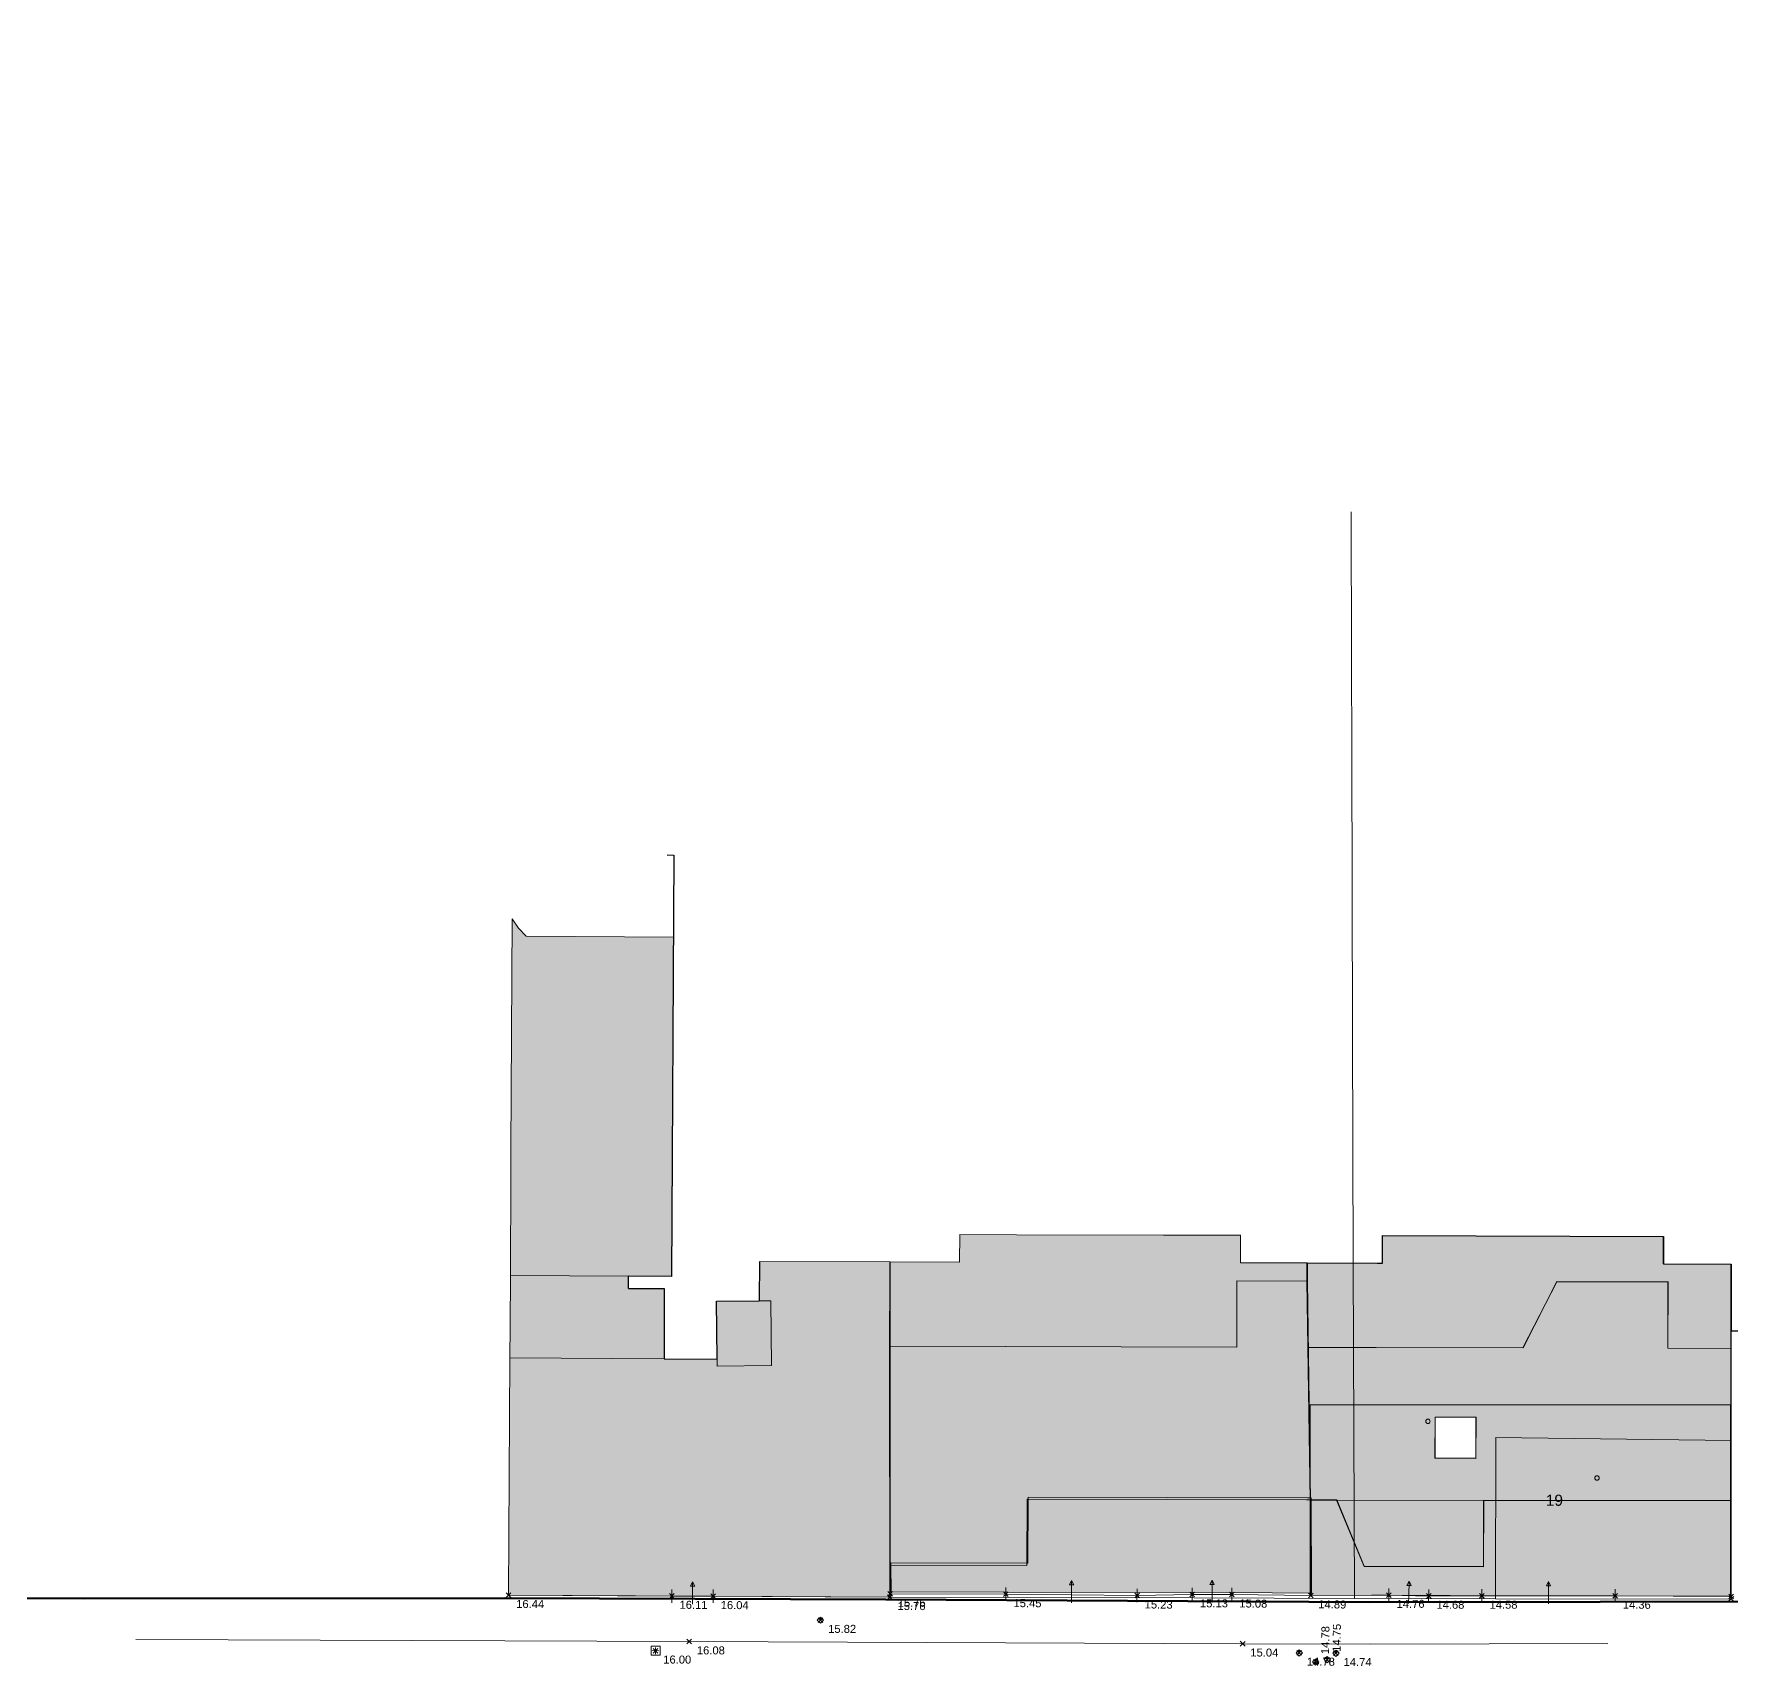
# Model space of a CAD drawing. Header units: metres. Extents: x -208 to 1512, y -277 to 123.
# Drawn here: x -79.5 to -3.1, y 10.3 to 83.7 of the extents above; entities that cross this region are included whole.
import ezdxf
from ezdxf.enums import TextEntityAlignment as Align

# ---------------------------------------------------------------- set-up
doc = ezdxf.new("R2010")
doc.units = ezdxf.units.M
doc.header["$MEASUREMENT"] = 0
for name, color, linetype in [('725 Nachbarbebauung', 7, 'Continuous'), ('730_DKM_Grenzen', 7, 'Continuous'), ('730_DKM_Objekte', 7, 'Continuous'), ('740_WienGV_Flwd-Bebauungsplan', 7, 'Continuous'), ('740_WienGV_Höhenkoten', 7, 'Continuous'), ('740_WienGV_L_Gebäude', 7, 'Continuous'), ('740_WienGV_T_Einbauten', 7, 'Continuous'), ('740_WienGV_T_Gebäude', 7, 'Continuous'), ('740_WienGV_T_Straßen_ Gehsteige_ Schienen', 7, 'Continuous'), ('740_WienGV_Text', 7, 'Continuous')]:
    doc.layers.add(name, color=color, linetype=linetype)
doc.styles.add('ERSTELLTER_STIL_3', font='arial.ttf')

# ---------------------------------------------------------------- blocks, each defined once
blk = doc.blocks.new('Decke_9_4', base_point=(-20.863, 17.741))
at = {"layer": '725 Nachbarbebauung', "linetype": 'Continuous', "lineweight": 0, "true_color": 0x1f1f1f}
blk.add_hatch(color=250, dxfattribs=at).paths.add_polyline_path([(-20.863, 17.741), (-22.052, 17.744), (-22.052, 13.464), (-3.142, 13.422), (-3.142, 17.723), (-14.25, 17.727), (-14.256, 14.745), (-19.269, 14.755), (-19.618, 14.756)])
at = {"layer": '725 Nachbarbebauung', "color": 8, "linetype": 'Continuous', "lineweight": 13, "flags": 128}
blk.add_lwpolyline([(-22.052, 17.744), (-22.052, 13.464), (-3.142, 13.422), (-3.142, 17.723), (-14.25, 17.727)], dxfattribs=at)
blk = doc.blocks.new('Decke_10_4', base_point=(-19.092, 24.603))
at = {"layer": '725 Nachbarbebauung', "linetype": 'Continuous', "lineweight": 0, "true_color": 0x1f1f1f}
h = blk.add_hatch(color=250, dxfattribs=at)
h.paths.add_polyline_path([(-19.092, 24.603), (-22.157, 24.609), (-22.052, 17.744), (-20.863, 17.741), (-19.618, 14.756), (-19.269, 14.755), (-14.256, 14.745), (-14.25, 17.727), (-3.12, 17.704), (-3.124, 24.57), (-5.962, 24.576), (-5.955, 27.558), (-10.958, 27.569), (-12.477, 24.59)])
h.paths.add_polyline_path([(-14.597, 19.62), (-16.435, 19.624), (-16.431, 21.473), (-14.593, 21.469)], flags=0)
at = {"layer": '725 Nachbarbebauung', "color": 8, "linetype": 'Continuous', "lineweight": 13, "flags": 128}
for points in [[(-14.25, 17.727), (-3.12, 17.704), (-3.124, 24.57), (-5.962, 24.576), (-5.955, 27.558), (-10.958, 27.569), (-12.477, 24.59), (-19.092, 24.603)], [(-14.25, 17.727), (-3.12, 17.704), (-3.124, 24.57), (-5.962, 24.576), (-5.955, 27.558), (-10.958, 27.569), (-12.477, 24.59), (-19.092, 24.603)], [(-19.092, 24.603), (-22.157, 24.609), (-22.052, 17.744)], [(-19.092, 24.603), (-22.157, 24.609), (-22.052, 17.744)], [(-22.052, 17.744), (-20.863, 17.741)], [(-22.052, 17.744), (-20.863, 17.741)], [(-20.863, 17.741), (-19.618, 14.756)], [(-20.863, 17.741), (-19.618, 14.756)], [(-14.256, 14.745), (-14.25, 17.727)], [(-14.256, 14.745), (-14.25, 17.727)], [(-19.618, 14.756), (-19.269, 14.755)], [(-19.618, 14.756), (-19.269, 14.755)], [(-19.269, 14.755), (-14.256, 14.745)], [(-19.269, 14.755), (-14.256, 14.745)]]:
    blk.add_lwpolyline(points, dxfattribs=at)
blk.add_lwpolyline([(-14.597, 19.62), (-14.593, 21.469), (-16.431, 21.473), (-16.435, 19.624)], close=True, dxfattribs=at)
blk = doc.blocks.new('Decke_11_4', base_point=(-22.201, 28.404))
at = {"layer": '725 Nachbarbebauung', "linetype": 'Continuous', "lineweight": 0, "true_color": 0x1f1f1f}
blk.add_hatch(color=250, dxfattribs=at).paths.add_polyline_path([(-22.201, 28.404), (-22.202, 27.592), (-22.157, 24.609), (-19.092, 24.603), (-12.477, 24.59), (-10.958, 27.569), (-5.955, 27.558), (-5.962, 24.576), (-3.124, 24.57), (-3.124, 25.35), (-3.125, 28.365), (-6.171, 28.371), (-6.168, 29.608), (-18.804, 29.635), (-18.806, 28.398), (-19.024, 28.397)])
at = {"layer": '725 Nachbarbebauung', "color": 8, "linetype": 'Continuous', "lineweight": 13, "flags": 128}
blk.add_lwpolyline([(-22.157, 24.609), (-19.092, 24.603), (-12.477, 24.59), (-10.958, 27.569), (-5.955, 27.558), (-5.962, 24.576), (-3.124, 24.57), (-3.124, 25.35), (-3.125, 28.365), (-6.171, 28.371), (-6.168, 29.608), (-18.804, 29.635), (-18.806, 28.398), (-19.024, 28.397), (-22.189, 28.404)], dxfattribs=at)
blk = doc.blocks.new('Decke_19_4', base_point=(-34.75, 14.898))
at = {"layer": '725 Nachbarbebauung', "linetype": 'Continuous', "lineweight": 0, "true_color": 0x1f1f1f}
blk.add_hatch(color=250, dxfattribs=at).paths.add_polyline_path([(-34.75, 14.898), (-40.909, 14.913), (-40.907, 13.616), (-35.694, 13.604), (-35.694, 13.604), (-25.534, 13.587), (-25.534, 13.587), (-21.986, 13.55), (-22.008, 17.798), (-22.009, 17.84), (-22.009, 17.849), (-22.173, 17.849), (-34.742, 17.881)])
at = {"layer": '725 Nachbarbebauung', "color": 8, "linetype": 'Continuous', "lineweight": 13, "flags": 128}
for points in [[(-40.907, 13.616), (-35.694, 13.604), (-35.694, 13.604), (-25.534, 13.587), (-25.534, 13.587), (-21.986, 13.55), (-22.008, 17.798), (-22.009, 17.84), (-22.009, 17.849), (-22.054, 17.849)], [(-34.742, 17.784), (-34.75, 14.898)], [(-40.909, 14.817), (-40.907, 13.616)], [(-34.75, 14.898), (-34.792, 14.898)]]:
    blk.add_lwpolyline(points, dxfattribs=at)
blk = doc.blocks.new('Decke_20_4', base_point=(-40.958, 13.375))
at = {"layer": '725 Nachbarbebauung', "linetype": 'Continuous', "lineweight": 0, "true_color": 0x1f1f1f}
blk.add_hatch(color=250, dxfattribs=at).paths.add_polyline_path([(-40.958, 13.375), (-40.95, 13.52), (-40.939, 28.46), (-46.83, 28.474), (-46.834, 26.708), (-48.755, 26.69), (-48.731, 24.089), (-51.114, 24.105), (-58.057, 24.148), (-58.113, 13.467)])
at = {"layer": '725 Nachbarbebauung', "color": 8, "linetype": 'Continuous', "lineweight": 13, "flags": 128}
blk.add_lwpolyline([(-40.958, 13.375), (-40.95, 13.52), (-40.939, 28.46), (-46.83, 28.474), (-46.834, 26.708), (-48.755, 26.69), (-48.731, 24.089), (-51.114, 24.105), (-58.057, 24.148), (-58.113, 13.467)], close=True, dxfattribs=at)
blk = doc.blocks.new('Decke_27_4', base_point=(-35.268, 29.683))
at = {"layer": '725 Nachbarbebauung', "linetype": 'Continuous', "lineweight": 0, "true_color": 0x1f1f1f}
blk.add_hatch(color=250, dxfattribs=at).paths.add_polyline_path([(-35.268, 29.683), (-35.268, 29.684), (-37.816, 29.69), (-37.819, 28.453), (-40.939, 28.46), (-40.942, 24.666), (-25.353, 24.627), (-25.345, 27.609), (-22.202, 27.601), (-22.201, 28.404), (-22.189, 28.404), (-22.189, 28.413), (-25.183, 28.42), (-25.18, 29.658), (-28.653, 29.667), (-28.653, 29.667)])
at = {"layer": '725 Nachbarbebauung', "color": 8, "linetype": 'Continuous', "lineweight": 13, "flags": 128}
for points in [[(-35.268, 29.683), (-35.268, 29.684), (-37.816, 29.69), (-37.819, 28.453), (-40.939, 28.46), (-40.942, 24.666)], [(-22.189, 28.404), (-22.189, 28.413), (-25.183, 28.42), (-25.18, 29.658), (-28.653, 29.667), (-28.653, 29.667), (-35.268, 29.683)], [(-22.202, 27.601), (-22.201, 28.404)], [(-22.201, 28.404), (-22.189, 28.404)]]:
    blk.add_lwpolyline(points, dxfattribs=at)
blk = doc.blocks.new('Decke_28_4', base_point=(-40.942, 24.666))
at = {"layer": '725 Nachbarbebauung', "linetype": 'Continuous', "lineweight": 0, "true_color": 0x1f1f1f}
blk.add_hatch(color=250, dxfattribs=at).paths.add_polyline_path([(-40.942, 24.666), (-40.949, 14.817), (-40.909, 14.817), (-40.909, 14.913), (-34.792, 14.898), (-34.785, 17.784), (-34.742, 17.784), (-34.742, 17.881), (-22.173, 17.849), (-22.054, 17.849), (-22.157, 24.609), (-22.202, 27.592), (-22.202, 27.601), (-25.345, 27.609), (-25.353, 24.627)])
at = {"layer": '725 Nachbarbebauung', "color": 8, "linetype": 'Continuous', "lineweight": 13, "flags": 128}
for points in [[(-25.345, 27.609), (-25.353, 24.627)], [(-22.202, 27.601), (-25.345, 27.609)], [(-22.202, 27.592), (-22.202, 27.601)], [(-22.157, 24.609), (-22.202, 27.592)], [(-40.942, 24.666), (-40.949, 14.817), (-40.909, 14.817)], [(-25.353, 24.627), (-40.942, 24.666)], [(-22.054, 17.849), (-22.157, 24.609)], [(-34.792, 14.898), (-34.785, 17.784), (-34.742, 17.784)], [(-34.742, 17.784), (-34.742, 17.881)], [(-34.742, 17.881), (-22.173, 17.849)], [(-22.173, 17.849), (-22.054, 17.849)], [(-40.909, 14.817), (-40.909, 14.913)], [(-40.909, 14.913), (-34.792, 14.898)]]:
    blk.add_lwpolyline(points, dxfattribs=at)
blk = doc.blocks.new('Decke_46_4', base_point=(-58.029, 27.848))
at = {"layer": '725 Nachbarbebauung', "linetype": 'Continuous', "lineweight": 0, "true_color": 0x1f1f1f}
blk.add_hatch(color=250, dxfattribs=at).paths.add_polyline_path([(-58.029, 27.848), (-52.71, 27.817), (-50.779, 27.805), (-50.692, 43.076), (-57.323, 43.115), (-57.663, 43.473), (-57.945, 43.899), (-58.006, 33.499), (-58.006, 32.378)])
at = {"layer": '725 Nachbarbebauung', "color": 8, "linetype": 'Continuous', "lineweight": 13, "flags": 128}
for points in [[(-57.945, 43.899), (-58.006, 33.499), (-58.006, 32.378), (-58.029, 27.848)], [(-57.663, 43.473), (-57.945, 43.899)], [(-57.323, 43.115), (-57.663, 43.473)], [(-50.692, 43.076), (-57.323, 43.115)], [(-52.71, 27.817), (-50.779, 27.805), (-50.692, 43.076)]]:
    blk.add_lwpolyline(points, dxfattribs=at)
blk = doc.blocks.new('Decke_47_4', base_point=(-58.047, 25.568))
at = {"layer": '725 Nachbarbebauung', "linetype": 'Continuous', "lineweight": 0, "true_color": 0x1f1f1f}
blk.add_hatch(color=250, dxfattribs=at).paths.add_polyline_path([(-58.047, 25.568), (-58.055, 24.148), (-51.114, 24.105), (-51.118, 27.265), (-52.712, 27.264), (-52.71, 27.817), (-58.029, 27.848)])
at = {"layer": '725 Nachbarbebauung', "color": 8, "linetype": 'Continuous', "lineweight": 13, "flags": 128}
for points in [[(-58.047, 25.568), (-58.055, 24.148), (-51.114, 24.105), (-51.118, 27.265), (-52.712, 27.264), (-52.71, 27.817)], [(-58.029, 27.848), (-58.047, 25.568)], [(-52.71, 27.817), (-58.029, 27.848)]]:
    blk.add_lwpolyline(points, dxfattribs=at)
blk = doc.blocks.new('Dachfläche_4_4', base_point=(-22.052, 13.464))
at = {"layer": '725 Nachbarbebauung', "color": 7, "linetype": 'Continuous', "lineweight": 18, "flags": 128}
for points in [[(-22.052, 22.023), (-3.142, 22.023)], [(-22.052, 17.744), (-22.052, 22.023)], [(-3.142, 22.023), (-3.142, 17.723)], [(-3.142, 17.723), (-22.052, 17.744)], [(-22.052, 13.464), (-22.052, 17.744)], [(-3.142, 17.723), (-3.142, 17.723)], [(-3.142, 17.723), (-3.142, 13.422)], [(-3.142, 13.479), (-3.142, 17.723)], [(-3.142, 13.422), (-22.052, 13.464)], [(-3.142, 13.479), (-3.142, 13.422)]]:
    blk.add_lwpolyline(points, dxfattribs=at)
blk = doc.blocks.new('FIG0410[17]_4', base_point=(-16.75, 21.285))
at = {"layer": '730_DKM_Objekte', "color": 8, "linetype": 'Continuous', "lineweight": 13}
blk.add_circle((-16.75, 21.285), 0.1, dxfattribs=at)
blk = doc.blocks.new('FIG0410[19]_4', base_point=(-9.145, 18.737))
at = {"layer": '730_DKM_Objekte', "color": 8, "linetype": 'Continuous', "lineweight": 13}
blk.add_circle((-9.145, 18.737), 0.1, dxfattribs=at)
blk = doc.blocks.new('LO00110[87]_4', base_point=(-44.081, 12.34))
at = {"layer": '740_WienGV_T_Einbauten', "color": 252, "linetype": 'Continuous', "lineweight": 13, "true_color": 0x949494}
for p, q in [((-44.079, 12.481), (-44.223, 12.342)), ((-44.223, 12.342), (-44.084, 12.198)), ((-44.084, 12.198), (-43.94, 12.337)), ((-44.079, 12.481), (-44.081, 12.34)), ((-43.94, 12.337), (-44.079, 12.481))]:
    blk.add_line(p, q, dxfattribs=at)
blk = doc.blocks.new('LO00110[88]_4', base_point=(-22.54, 10.869))
at = {"layer": '740_WienGV_T_Einbauten', "color": 252, "linetype": 'Continuous', "lineweight": 13, "true_color": 0x949494}
for p, q in [((-22.537, 11.01), (-22.681, 10.871)), ((-22.681, 10.871), (-22.542, 10.727)), ((-22.542, 10.727), (-22.398, 10.866)), ((-22.537, 11.01), (-22.54, 10.869)), ((-22.398, 10.866), (-22.537, 11.01))]:
    blk.add_line(p, q, dxfattribs=at)
blk = doc.blocks.new('LO00110[89]_4', base_point=(-21.8, 10.457))
at = {"layer": '740_WienGV_T_Einbauten', "color": 252, "linetype": 'Continuous', "lineweight": 13, "true_color": 0x949494}
for p, q in [((-21.797, 10.599), (-21.941, 10.46)), ((-21.941, 10.46), (-21.803, 10.316)), ((-21.803, 10.316), (-21.659, 10.455)), ((-21.797, 10.599), (-21.8, 10.457)), ((-21.659, 10.455), (-21.797, 10.599))]:
    blk.add_line(p, q, dxfattribs=at)
blk = doc.blocks.new('LO00110[91]_4', base_point=(-21.282, 10.561))
at = {"layer": '740_WienGV_T_Einbauten', "color": 252, "linetype": 'Continuous', "lineweight": 13, "true_color": 0x949494}
for p, q in [((-21.279, 10.702), (-21.423, 10.563)), ((-21.279, 10.702), (-21.282, 10.561)), ((-21.141, 10.558), (-21.279, 10.702)), ((-21.423, 10.563), (-21.285, 10.419)), ((-21.285, 10.419), (-21.141, 10.558))]:
    blk.add_line(p, q, dxfattribs=at)
blk = doc.blocks.new('LO00110[92]_4', base_point=(-20.889, 10.852))
at = {"layer": '740_WienGV_T_Einbauten', "color": 252, "linetype": 'Continuous', "lineweight": 13, "true_color": 0x949494}
for p, q in [((-20.886, 10.993), (-21.03, 10.854)), ((-21.03, 10.854), (-20.891, 10.71)), ((-20.891, 10.71), (-20.747, 10.849)), ((-20.886, 10.993), (-20.889, 10.852)), ((-20.747, 10.849), (-20.886, 10.993))]:
    blk.add_line(p, q, dxfattribs=at)
blk = doc.blocks.new('TO00190[95]_4', base_point=(-51.498, 10.966))
at = {"layer": '740_WienGV_Höhenkoten', "color": 252, "linetype": 'Continuous', "lineweight": 13, "true_color": 0x949494}
for p, q in [((-51.648, 10.968), (-51.348, 10.963)), ((-51.495, 11.116), (-51.5, 10.816))]:
    blk.add_line(p, q, dxfattribs=at)
blk = doc.blocks.new('LO00050[97]_4', base_point=(-51.498, 10.966))
at = {"layer": '740_WienGV_T_Einbauten', "color": 252, "linetype": 'Continuous', "lineweight": 13, "true_color": 0x949494}
for p, q in [((-51.697, 11.166), (-51.699, 10.766)), ((-51.699, 10.766), (-51.299, 10.765)), ((-51.297, 11.165), (-51.697, 11.166)), ((-51.299, 10.765), (-51.297, 11.165))]:
    blk.add_line(p, q, dxfattribs=at)
blk = doc.blocks.new('LO00050[99]_4', base_point=(-51.498, 10.966))
at = {"layer": '740_WienGV_T_Einbauten', "color": 252, "linetype": 'Continuous', "lineweight": 13, "true_color": 0x949494}
for p, q in [((-51.697, 11.166), (-51.699, 10.766)), ((-51.699, 10.766), (-51.299, 10.765)), ((-51.297, 11.165), (-51.697, 11.166)), ((-51.299, 10.765), (-51.297, 11.165))]:
    blk.add_line(p, q, dxfattribs=at)
blk = doc.blocks.new('EG_MARKER0[106]_4', base_point=(-25.577, 13.491))
at = {"layer": '740_WienGV_T_Gebäude', "color": 252, "linetype": 'Continuous', "lineweight": 13, "true_color": 0x949494}
blk.add_line((-25.577, 13.191), (-25.577, 13.791), dxfattribs=at)
blk = doc.blocks.new('EG_MARKER0[107]_4', base_point=(-27.352, 13.49))
at = {"layer": '740_WienGV_T_Gebäude', "color": 252, "linetype": 'Continuous', "lineweight": 13, "true_color": 0x949494}
blk.add_line((-27.352, 13.19), (-27.352, 13.79), dxfattribs=at)
blk = doc.blocks.new('BW00100[108]_4', base_point=(-26.464, 13.634))
at = {"layer": '740_WienGV_T_Gebäude', "color": 252, "linetype": 'Continuous', "lineweight": 13, "true_color": 0x949494}
for p, q in [((-26.465, 14.134), (-26.561, 13.941)), ((-26.561, 13.941), (-26.368, 13.941)), ((-26.465, 13.491), (-26.465, 14.134)), ((-26.368, 13.941), (-26.465, 14.134)), ((-26.465, 13.134), (-26.465, 13.491))]:
    blk.add_line(p, q, dxfattribs=at)
blk = doc.blocks.new('EG_MARKER0[109]_4', base_point=(-48.913, 13.417))
at = {"layer": '740_WienGV_T_Gebäude', "color": 252, "linetype": 'Continuous', "lineweight": 13, "true_color": 0x949494}
blk.add_line((-48.915, 13.117), (-48.912, 13.717), dxfattribs=at)
blk = doc.blocks.new('EG_MARKER0[110]_4', base_point=(-50.763, 13.427))
at = {"layer": '740_WienGV_T_Gebäude', "color": 252, "linetype": 'Continuous', "lineweight": 13, "true_color": 0x949494}
blk.add_line((-50.765, 13.127), (-50.762, 13.727), dxfattribs=at)
blk = doc.blocks.new('BW00100[111]_4', base_point=(-49.837, 13.565))
at = {"layer": '740_WienGV_T_Gebäude', "color": 252, "linetype": 'Continuous', "lineweight": 13, "true_color": 0x949494}
for p, q in [((-49.835, 14.065), (-49.931, 13.873)), ((-49.931, 13.873), (-49.739, 13.871)), ((-49.838, 13.422), (-49.835, 14.065)), ((-49.739, 13.871), (-49.835, 14.065)), ((-49.841, 13.065), (-49.838, 13.422))]:
    blk.add_line(p, q, dxfattribs=at)
blk = doc.blocks.new('EF_MARKER0[112]_4', base_point=(-29.837, 13.447))
at = {"layer": '740_WienGV_T_Gebäude', "color": 252, "linetype": 'Continuous', "lineweight": 13, "true_color": 0x949494}
blk.add_line((-29.84, 13.147), (-29.833, 13.747), dxfattribs=at)
blk = doc.blocks.new('EF_MARKER0[113]_4', base_point=(-35.737, 13.508))
at = {"layer": '740_WienGV_T_Gebäude', "color": 252, "linetype": 'Continuous', "lineweight": 13, "true_color": 0x949494}
blk.add_line((-35.741, 13.208), (-35.734, 13.808), dxfattribs=at)
blk = doc.blocks.new('BW00110[114]_4', base_point=(-32.785, 13.62))
at = {"layer": '740_WienGV_T_Gebäude', "color": 252, "linetype": 'Continuous', "lineweight": 13, "true_color": 0x949494}
for p, q in [((-32.78, 14.12), (-32.878, 13.929)), ((-32.878, 13.929), (-32.685, 13.927)), ((-32.787, 13.478), (-32.78, 14.12)), ((-32.685, 13.927), (-32.78, 14.12)), ((-32.791, 13.12), (-32.787, 13.478))]:
    blk.add_line(p, q, dxfattribs=at)
blk = doc.blocks.new('DEF010[116]_4', base_point=(-40.95, 13.52))
at = {"layer": '740_WienGV_T_Gebäude', "color": 252, "linetype": 'Continuous', "lineweight": 13, "true_color": 0x949494}
for p, q in [((-41.056, 13.626), (-40.844, 13.413)), ((-40.844, 13.626), (-41.056, 13.414))]:
    blk.add_line(p, q, dxfattribs=at)
at = {"layer": '740_WienGV_T_Gebäude', "color": 252, "lineweight": 13, "true_color": 0x949494, "style": 'ERSTELLTER_STIL_3'}
blk.add_attdef('HOEHE', text='', height=0.36, rotation=359.87334, dxfattribs=at).set_placement((-40.605, 13.125), align=Align.MIDDLE_LEFT)
blk = doc.blocks.new('DEF010[117]_4', base_point=(-35.737, 13.508))
at = {"layer": '740_WienGV_T_Straßen_ Gehsteige_ Schienen', "color": 252, "linetype": 'Continuous', "lineweight": 13, "true_color": 0x949494}
for p, q in [((-35.63, 13.613), (-35.845, 13.403)), ((-35.842, 13.615), (-35.633, 13.401))]:
    blk.add_line(p, q, dxfattribs=at)
at = {"layer": '740_WienGV_T_Straßen_ Gehsteige_ Schienen', "color": 252, "lineweight": 13, "true_color": 0x949494, "style": 'ERSTELLTER_STIL_3'}
blk.add_attdef('HOEHE', text='', height=0.36, rotation=359.40634, dxfattribs=at).set_placement((-35.395, 13.111), align=Align.MIDDLE_LEFT)
blk = doc.blocks.new('DEF010[119]_4', base_point=(-27.352, 13.49))
at = {"layer": '740_WienGV_T_Straßen_ Gehsteige_ Schienen', "color": 252, "linetype": 'Continuous', "lineweight": 13, "true_color": 0x949494}
for p, q in [((-27.458, 13.597), (-27.246, 13.384)), ((-27.246, 13.597), (-27.458, 13.384))]:
    blk.add_line(p, q, dxfattribs=at)
at = {"layer": '740_WienGV_T_Straßen_ Gehsteige_ Schienen', "color": 252, "lineweight": 13, "true_color": 0x949494, "style": 'ERSTELLTER_STIL_3'}
blk.add_attdef('HOEHE', text='', height=0.36, rotation=0.01509, dxfattribs=at).set_placement((-27.006, 13.097), align=Align.MIDDLE_LEFT)
blk = doc.blocks.new('DEF010[120]_4', base_point=(-49.985, 11.378))
at = {"layer": '740_WienGV_T_Straßen_ Gehsteige_ Schienen', "color": 252, "linetype": 'Continuous', "lineweight": 13, "true_color": 0x949494}
for p, q in [((-50.091, 11.484), (-49.879, 11.271)), ((-49.878, 11.484), (-50.091, 11.272))]:
    blk.add_line(p, q, dxfattribs=at)
at = {"layer": '740_WienGV_T_Straßen_ Gehsteige_ Schienen', "color": 252, "lineweight": 13, "true_color": 0x949494, "style": 'ERSTELLTER_STIL_3'}
blk.add_attdef('HOEHE', text='', height=0.36, rotation=359.77838, dxfattribs=at).set_placement((-49.64, 10.983), align=Align.MIDDLE_LEFT)
blk = doc.blocks.new('DEF010[121]_4', base_point=(-40.958, 13.375))
at = {"layer": '740_WienGV_T_Gebäude', "color": 252, "linetype": 'Continuous', "lineweight": 13, "true_color": 0x949494}
for p, q in [((-40.851, 13.48), (-41.064, 13.269)), ((-41.063, 13.481), (-40.852, 13.268))]:
    blk.add_line(p, q, dxfattribs=at)
at = {"layer": '740_WienGV_T_Gebäude', "color": 252, "lineweight": 13, "true_color": 0x949494, "style": 'ERSTELLTER_STIL_3'}
blk.add_attdef('HOEHE', text='', height=0.36, rotation=359.69902, dxfattribs=at).set_placement((-40.614, 12.979), align=Align.MIDDLE_LEFT)
blk = doc.blocks.new('DEF010[123]_4', base_point=(-51.498, 10.966))
at = {"layer": '740_WienGV_Höhenkoten', "color": 252, "linetype": 'Continuous', "lineweight": 13, "true_color": 0x949494}
for p, q in [((-51.391, 11.071), (-51.604, 10.86)), ((-51.603, 11.072), (-51.392, 10.859))]:
    blk.add_line(p, q, dxfattribs=at)
at = {"layer": '740_WienGV_Höhenkoten', "color": 252, "lineweight": 13, "true_color": 0x949494, "style": 'ERSTELLTER_STIL_3'}
blk.add_attdef('HOEHE', text='', height=0.36, rotation=359.77838, dxfattribs=at).set_placement((-51.153, 10.57), align=Align.MIDDLE_LEFT)
blk = doc.blocks.new('DEF010[125]_4', base_point=(-58.113, 13.467))
at = {"layer": '740_WienGV_T_Gebäude', "color": 252, "linetype": 'Continuous', "lineweight": 13, "true_color": 0x949494}
for p, q in [((-58.006, 13.573), (-58.22, 13.362)), ((-58.218, 13.574), (-58.007, 13.361))]:
    blk.add_line(p, q, dxfattribs=at)
at = {"layer": '740_WienGV_T_Gebäude', "color": 252, "lineweight": 13, "true_color": 0x949494, "style": 'ERSTELLTER_STIL_3'}
blk.add_attdef('HOEHE', text='', height=0.36, rotation=359.69062, dxfattribs=at).set_placement((-57.769, 13.071), align=Align.MIDDLE_LEFT)
blk = doc.blocks.new('DEF010[127]_4', base_point=(-50.763, 13.427))
at = {"layer": '740_WienGV_T_Gebäude', "color": 252, "linetype": 'Continuous', "lineweight": 13, "true_color": 0x949494}
for p, q in [((-50.657, 13.533), (-50.87, 13.322)), ((-50.869, 13.534), (-50.658, 13.321))]:
    blk.add_line(p, q, dxfattribs=at)
at = {"layer": '740_WienGV_T_Gebäude', "color": 252, "lineweight": 13, "true_color": 0x949494, "style": 'ERSTELLTER_STIL_3'}
blk.add_attdef('HOEHE', text='', height=0.36, rotation=359.66229, dxfattribs=at).set_placement((-50.42, 13.032), align=Align.MIDDLE_LEFT)
blk = doc.blocks.new('DEF010[129]_4', base_point=(-22.54, 10.869))
at = {"layer": '740_WienGV_T_Einbauten', "color": 252, "linetype": 'Continuous', "lineweight": 13, "true_color": 0x949494}
for p, q in [((-22.433, 10.975), (-22.646, 10.763)), ((-22.645, 10.975), (-22.434, 10.762))]:
    blk.add_line(p, q, dxfattribs=at)
at = {"layer": '740_WienGV_T_Einbauten', "color": 252, "lineweight": 13, "true_color": 0x949494, "style": 'ERSTELLTER_STIL_3'}
blk.add_attdef('HOEHE', text='', height=0.36, rotation=359.77838, dxfattribs=at).set_placement((-22.195, 10.474), align=Align.MIDDLE_LEFT)
blk = doc.blocks.new('DEF010[130]_4', base_point=(-25.085, 11.282))
at = {"layer": '740_WienGV_T_Straßen_ Gehsteige_ Schienen', "color": 252, "linetype": 'Continuous', "lineweight": 13, "true_color": 0x949494}
for p, q in [((-24.979, 11.387), (-25.192, 11.176)), ((-25.191, 11.388), (-24.98, 11.175))]:
    blk.add_line(p, q, dxfattribs=at)
at = {"layer": '740_WienGV_T_Straßen_ Gehsteige_ Schienen', "color": 252, "lineweight": 13, "true_color": 0x949494, "style": 'ERSTELLTER_STIL_3'}
blk.add_attdef('HOEHE', text='', height=0.36, rotation=359.77838, dxfattribs=at).set_placement((-24.741, 10.886), align=Align.MIDDLE_LEFT)
blk = doc.blocks.new('DEF010[132]_4', base_point=(-25.577, 13.491))
at = {"layer": '740_WienGV_T_Straßen_ Gehsteige_ Schienen', "color": 252, "linetype": 'Continuous', "lineweight": 13, "true_color": 0x949494}
for p, q in [((-25.47, 13.596), (-25.684, 13.386)), ((-25.682, 13.598), (-25.472, 13.384))]:
    blk.add_line(p, q, dxfattribs=at)
at = {"layer": '740_WienGV_T_Straßen_ Gehsteige_ Schienen', "color": 252, "lineweight": 13, "true_color": 0x949494, "style": 'ERSTELLTER_STIL_3'}
blk.add_attdef('HOEHE', text='', height=0.36, rotation=359.40139, dxfattribs=at).set_placement((-25.235, 13.094), align=Align.MIDDLE_LEFT)
blk = doc.blocks.new('DEF010[134]_4', base_point=(-20.889, 10.852))
at = {"layer": '740_WienGV_T_Einbauten', "color": 252, "linetype": 'Continuous', "lineweight": 13, "true_color": 0x949494}
for p, q in [((-20.782, 10.957), (-20.995, 10.746)), ((-20.994, 10.958), (-20.783, 10.745))]:
    blk.add_line(p, q, dxfattribs=at)
at = {"layer": '740_WienGV_T_Einbauten', "color": 252, "lineweight": 13, "true_color": 0x949494, "style": 'ERSTELLTER_STIL_3'}
blk.add_attdef('HOEHE', text='', height=0.36, rotation=359.77838, dxfattribs=at).set_placement((-20.544, 10.459), align=Align.MIDDLE_LEFT)
blk = doc.blocks.new('DEF010[137]_4', base_point=(-22.023, 13.454))
at = {"layer": '740_WienGV_T_Gebäude', "color": 252, "linetype": 'Continuous', "lineweight": 13, "true_color": 0x949494}
for p, q in [((-21.916, 13.559), (-22.13, 13.349)), ((-22.128, 13.561), (-21.918, 13.347))]:
    blk.add_line(p, q, dxfattribs=at)
at = {"layer": '740_WienGV_T_Gebäude', "color": 252, "lineweight": 13, "true_color": 0x949494, "style": 'ERSTELLTER_STIL_3'}
blk.add_attdef('HOEHE', text='', height=0.36, rotation=359.40139, dxfattribs=at).set_placement((-21.681, 13.056), align=Align.MIDDLE_LEFT)
blk = doc.blocks.new('DEF010[141]_4', base_point=(-48.913, 13.417))
at = {"layer": '740_WienGV_T_Gebäude', "color": 252, "linetype": 'Continuous', "lineweight": 13, "true_color": 0x949494}
for p, q in [((-48.807, 13.522), (-49.02, 13.311)), ((-49.019, 13.523), (-48.808, 13.31))]:
    blk.add_line(p, q, dxfattribs=at)
at = {"layer": '740_WienGV_T_Gebäude', "color": 252, "lineweight": 13, "true_color": 0x949494, "style": 'ERSTELLTER_STIL_3'}
blk.add_attdef('HOEHE', text='', height=0.36, rotation=359.66229, dxfattribs=at).set_placement((-48.569, 13.021), align=Align.MIDDLE_LEFT)
blk = doc.blocks.new('DEF010[142]_4', base_point=(-29.837, 13.447))
at = {"layer": '740_WienGV_T_Straßen_ Gehsteige_ Schienen', "color": 252, "linetype": 'Continuous', "lineweight": 13, "true_color": 0x949494}
for p, q in [((-29.729, 13.552), (-29.944, 13.342)), ((-29.942, 13.554), (-29.732, 13.34))]:
    blk.add_line(p, q, dxfattribs=at)
at = {"layer": '740_WienGV_T_Straßen_ Gehsteige_ Schienen', "color": 252, "lineweight": 13, "true_color": 0x949494, "style": 'ERSTELLTER_STIL_3'}
blk.add_attdef('HOEHE', text='', height=0.36, rotation=359.40634, dxfattribs=at).set_placement((-29.494, 13.049), align=Align.MIDDLE_LEFT)
blk = doc.blocks.new('DEF010[144]_4', base_point=(-21.282, 10.561))
at = {"layer": '740_WienGV_T_Einbauten', "color": 252, "linetype": 'Continuous', "lineweight": 13, "true_color": 0x949494}
for p, q in [((-21.39, 10.457), (-21.174, 10.665)), ((-21.386, 10.669), (-21.178, 10.453))]:
    blk.add_line(p, q, dxfattribs=at)
at = {"layer": '740_WienGV_T_Einbauten', "color": 252, "lineweight": 13, "true_color": 0x949494, "style": 'ERSTELLTER_STIL_3'}
blk.add_attdef('HOEHE', text='', height=0.36, rotation=88.95, dxfattribs=at).set_placement((-20.864, 10.917), align=Align.MIDDLE_LEFT)
blk = doc.blocks.new('DEF010[145]_4', base_point=(-21.8, 10.457))
at = {"layer": '740_WienGV_T_Einbauten', "color": 252, "linetype": 'Continuous', "lineweight": 13, "true_color": 0x949494}
for p, q in [((-21.908, 10.353), (-21.692, 10.561)), ((-21.904, 10.565), (-21.696, 10.349))]:
    blk.add_line(p, q, dxfattribs=at)
at = {"layer": '740_WienGV_T_Einbauten', "color": 252, "lineweight": 13, "true_color": 0x949494, "style": 'ERSTELLTER_STIL_3'}
blk.add_attdef('HOEHE', text='', height=0.36, rotation=88.95, dxfattribs=at).set_placement((-21.382, 10.814), align=Align.MIDDLE_LEFT)
blk = doc.blocks.new('DEF010[146]_4', base_point=(-44.081, 12.34))
at = {"layer": '740_WienGV_T_Einbauten', "color": 252, "linetype": 'Continuous', "lineweight": 13, "true_color": 0x949494}
for p, q in [((-44.187, 12.446), (-43.975, 12.234)), ((-43.975, 12.446), (-44.187, 12.234))]:
    blk.add_line(p, q, dxfattribs=at)
at = {"layer": '740_WienGV_T_Einbauten', "color": 252, "lineweight": 13, "true_color": 0x949494, "style": 'ERSTELLTER_STIL_3'}
blk.add_attdef('HOEHE', text='', height=0.36, rotation=0.08596, dxfattribs=at).set_placement((-43.734, 11.947), align=Align.MIDDLE_LEFT)
blk = doc.blocks.new('EF_MARKER_42E5[259]_4', base_point=(-8.328, 13.435))
at = {"layer": '740_WienGV_T_Gebäude', "color": 252, "linetype": 'Continuous', "lineweight": 13, "true_color": 0x949494}
blk.add_line((-8.328, 13.135), (-8.329, 13.735), dxfattribs=at)
blk = doc.blocks.new('EF_MARKER_42E5[260]_4', base_point=(-14.325, 13.429))
at = {"layer": '740_WienGV_T_Gebäude', "color": 252, "linetype": 'Continuous', "lineweight": 13, "true_color": 0x949494}
blk.add_line((-14.325, 13.129), (-14.326, 13.729), dxfattribs=at)
blk = doc.blocks.new('BW0011_3AC5[261]_4', base_point=(-11.326, 13.575))
at = {"layer": '740_WienGV_T_Gebäude', "color": 252, "linetype": 'Continuous', "lineweight": 13, "true_color": 0x949494}
for p, q in [((-11.327, 14.075), (-11.423, 13.882)), ((-11.423, 13.882), (-11.23, 13.882)), ((-11.327, 13.432), (-11.327, 14.075)), ((-11.23, 13.882), (-11.327, 14.075)), ((-11.326, 13.075), (-11.327, 13.432))]:
    blk.add_line(p, q, dxfattribs=at)
blk = doc.blocks.new('EG_MARKER_4325[262]_4', base_point=(-16.716, 13.427))
at = {"layer": '740_WienGV_T_Gebäude', "color": 252, "linetype": 'Continuous', "lineweight": 13, "true_color": 0x949494}
blk.add_line((-16.722, 13.127), (-16.709, 13.727), dxfattribs=at)
blk = doc.blocks.new('EG_MARKER_4325[263]_4', base_point=(-18.509, 13.464))
at = {"layer": '740_WienGV_T_Gebäude', "color": 252, "linetype": 'Continuous', "lineweight": 13, "true_color": 0x949494}
blk.add_line((-18.516, 13.165), (-18.503, 13.764), dxfattribs=at)
blk = doc.blocks.new('BW0010_3A75[264]_4', base_point=(-17.609, 13.588))
at = {"layer": '740_WienGV_T_Gebäude', "color": 252, "linetype": 'Continuous', "lineweight": 13, "true_color": 0x949494}
for p, q in [((-17.599, 14.088), (-17.699, 13.897)), ((-17.699, 13.897), (-17.506, 13.893)), ((-17.613, 13.446), (-17.599, 14.088)), ((-17.506, 13.893), (-17.599, 14.088)), ((-17.62, 13.088), (-17.613, 13.446))]:
    blk.add_line(p, q, dxfattribs=at)
blk = doc.blocks.new('DEF01_4155[322]_4', base_point=(-3.107, 13.311))
at = {"layer": '740_WienGV_T_Gebäude', "color": 252, "linetype": 'Continuous', "lineweight": 13, "true_color": 0x949494}
for p, q in [((-2.995, 13.412), (-3.218, 13.21)), ((-3.207, 13.422), (-3.006, 13.2))]:
    blk.add_line(p, q, dxfattribs=at)
at = {"layer": '740_WienGV_T_Gebäude', "color": 252, "lineweight": 13, "true_color": 0x949494, "style": 'ERSTELLTER_STIL_3'}
blk.add_attdef('HOEHE', text='', height=0.36, rotation=357.1849, dxfattribs=at).set_placement((-2.781, 12.901), align=Align.MIDDLE_LEFT)
blk = doc.blocks.new('DEF01_4155[347]_4', base_point=(-14.325, 13.429))
at = {"layer": '740_WienGV_T_Straßen_ Gehsteige_ Schienen', "color": 252, "linetype": 'Continuous', "lineweight": 13, "true_color": 0x949494}
for p, q in [((-14.431, 13.535), (-14.219, 13.323)), ((-14.219, 13.535), (-14.431, 13.323))]:
    blk.add_line(p, q, dxfattribs=at)
at = {"layer": '740_WienGV_T_Straßen_ Gehsteige_ Schienen', "color": 252, "lineweight": 13, "true_color": 0x949494, "style": 'ERSTELLTER_STIL_3'}
blk.add_attdef('HOEHE', text='', height=0.36, rotation=0.05263, dxfattribs=at).set_placement((-13.979, 13.035), align=Align.MIDDLE_LEFT)
blk = doc.blocks.new('DEF01_4155[354]_4', base_point=(-18.509, 13.464))
at = {"layer": '740_WienGV_T_Straßen_ Gehsteige_ Schienen', "color": 252, "linetype": 'Continuous', "lineweight": 13, "true_color": 0x949494}
for p, q in [((-18.616, 13.57), (-18.403, 13.359)), ((-18.404, 13.571), (-18.615, 13.358))]:
    blk.add_line(p, q, dxfattribs=at)
at = {"layer": '740_WienGV_T_Straßen_ Gehsteige_ Schienen', "color": 252, "lineweight": 13, "true_color": 0x949494, "style": 'ERSTELLTER_STIL_3'}
blk.add_attdef('HOEHE', text='', height=0.36, rotation=0.17304, dxfattribs=at).set_placement((-18.162, 13.072), align=Align.MIDDLE_LEFT)
blk = doc.blocks.new('DEF01_4155[376]_4', base_point=(-8.328, 13.435))
at = {"layer": '740_WienGV_T_Gebäude', "color": 252, "linetype": 'Continuous', "lineweight": 13, "true_color": 0x949494}
for p, q in [((-8.222, 13.54), (-8.435, 13.329)), ((-8.434, 13.542), (-8.223, 13.328))]:
    blk.add_line(p, q, dxfattribs=at)
at = {"layer": '740_WienGV_T_Gebäude', "color": 252, "lineweight": 13, "true_color": 0x949494, "style": 'ERSTELLTER_STIL_3'}
blk.add_attdef('HOEHE', text='', height=0.36, rotation=359.6641, dxfattribs=at).set_placement((-7.984, 13.039), align=Align.MIDDLE_LEFT)
blk = doc.blocks.new('DEF01_4155[398]_4', base_point=(-16.716, 13.427))
at = {"layer": '740_WienGV_T_Straßen_ Gehsteige_ Schienen', "color": 252, "linetype": 'Continuous', "lineweight": 13, "true_color": 0x949494}
for p, q in [((-16.822, 13.533), (-16.61, 13.321)), ((-16.61, 13.533), (-16.822, 13.32))]:
    blk.add_line(p, q, dxfattribs=at)
at = {"layer": '740_WienGV_T_Straßen_ Gehsteige_ Schienen', "color": 252, "lineweight": 13, "true_color": 0x949494, "style": 'ERSTELLTER_STIL_3'}
blk.add_attdef('HOEHE', text='', height=0.36, rotation=0.05263, dxfattribs=at).set_placement((-16.369, 13.033), align=Align.MIDDLE_LEFT)
blk = doc.blocks.new('DEF01_4155[425]_4', base_point=(-3.113, 13.404))
at = {"layer": '740_WienGV_T_Gebäude', "color": 252, "linetype": 'Continuous', "lineweight": 13, "true_color": 0x949494}
for p, q in [((-3.006, 13.51), (-3.22, 13.299)), ((-3.218, 13.511), (-3.007, 13.298))]:
    blk.add_line(p, q, dxfattribs=at)
at = {"layer": '740_WienGV_T_Gebäude', "color": 252, "lineweight": 13, "true_color": 0x949494, "style": 'ERSTELLTER_STIL_3'}
blk.add_attdef('HOEHE', text='', height=0.36, rotation=359.6641, dxfattribs=at).set_placement((-2.769, 13.008), align=Align.MIDDLE_LEFT)

msp = doc.modelspace()

# ---------------------------------------------------------------- linework, layer by layer
at = {"layer": '730_DKM_Grenzen', "color": 8, "linetype": 'Continuous', "lineweight": 13}
for points in [[(-20.061, 13.322), (-20.108, 28.408), (-20.14, 38.829), (-20.178, 51.391), (-20.191, 55.544), (-20.21, 62.217)], [(-13.711, 13.305), (-13.695, 20.564), (-3.109, 20.431)], [(-41.022, 13.374), (-58.113, 13.467)], [(-41.022, 13.374), (-27.28, 13.339), (-20.061, 13.322)], [(-13.711, 13.305), (-20.061, 13.322)], [(-13.711, 13.305), (-3.107, 13.279)]]:
    msp.add_lwpolyline(points, dxfattribs=at)
at = {"layer": '740_WienGV_Flwd-Bebauungsplan', "color": 1, "linetype": 'Continuous', "lineweight": 50, "true_color": 0xfb0106}
for points in [[(37.048, 83.715), (37.038, 80.656), (37.059, 38.333), (36.956, 13.095), (11.801, 13.197), (-19.391, 13.149)], [(-19.391, 13.149), (-41.146, 13.276), (-58.313, 13.323), (-77.18, 13.314), (-100.126, 13.377), (-100.606, 34.462), (-115.813, 34.814), (-115.294, 15.938), (-115.168, 13.471), (-133.014, 13.559)]]:
    msp.add_lwpolyline(points, dxfattribs=at)
at = {"layer": '740_WienGV_L_Gebäude', "color": 7, "linetype": 'Continuous', "lineweight": 25}
for p, q in [((-46.83, 28.474), (-46.834, 26.708)), ((-40.966, 24.045), (-40.939, 28.46)), ((-22.189, 28.413), (-22.191, 27.601)), ((-52.712, 27.264), (-52.71, 27.817)), ((-22.191, 27.601), (-22.044, 17.711)), ((-48.755, 26.69), (-46.834, 26.708)), ((-48.731, 24.089), (-48.755, 26.69)), ((-3.113, 13.404), (-3.114, 25.351)), ((-51.114, 24.105), (-48.732, 24.089)), ((-40.95, 13.52), (-40.966, 24.045)), ((-22.044, 17.711), (-22.023, 13.454))]:
    msp.add_line(p, q, dxfattribs=at)
at = {"layer": '740_WienGV_L_Gebäude', "color": 252, "linetype": 'Continuous', "lineweight": 13, "true_color": 0x949494}
for p, q in [((-52.71, 27.817), (-58.029, 27.848)), ((-46.834, 26.708), (-46.314, 26.712)), ((-19.082, 24.611), (-22.147, 24.619)), ((-58.057, 24.148), (-51.114, 24.105))]:
    msp.add_line(p, q, dxfattribs=at)
at = {"layer": '740_WienGV_L_Gebäude', "color": 7, "linetype": 'Continuous', "lineweight": 25}
for points in [[(-50.971, 46.772), (-50.672, 46.766), (-50.779, 27.805), (-52.71, 27.817)], [(-19.013, 28.405), (-18.795, 28.405), (-18.792, 29.642), (-6.156, 29.611), (-6.159, 28.374), (-3.114, 28.366), (-3.114, 25.351)], [(-52.712, 27.264), (-51.118, 27.265), (-51.114, 24.105)], [(11.757, 24.829), (11.756, 25.349), (7.966, 25.348), (7.964, 26.318), (2.693, 26.315), (2.695, 25.345), (-3.114, 25.351)]]:
    msp.add_lwpolyline(points, dxfattribs=at)
at = {"layer": '740_WienGV_L_Gebäude', "color": 252, "linetype": 'Continuous', "lineweight": 13, "true_color": 0x949494}
for points in [[(-40.963, 24.666), (-25.353, 24.627), (-25.345, 27.609), (-22.191, 27.601)], [(-19.082, 24.611), (-12.467, 24.595), (-10.947, 27.573), (-5.944, 27.561), (-5.952, 24.578), (-3.113, 24.571)], [(-48.731, 24.089), (-48.729, 23.773), (-46.288, 23.794), (-46.314, 26.712)], [(-22.216, 17.753), (-34.785, 17.784), (-34.793, 14.802), (-40.952, 14.817)], [(-22.216, 17.753), (-20.856, 17.749), (-19.612, 14.764), (-19.263, 14.762)], [(-3.113, 17.705), (-14.242, 17.733), (-14.25, 14.751), (-19.263, 14.762)]]:
    msp.add_lwpolyline(points, dxfattribs=at)
msp.add_lwpolyline([(-14.584, 21.475), (-14.589, 19.626), (-16.427, 19.63), (-16.422, 21.48)], close=True, dxfattribs=at)
at = {"layer": '740_WienGV_T_Gebäude', "color": 7, "linetype": 'Continuous', "lineweight": 18}
for p, q in [((-58.113, 13.467), (-50.763, 13.427)), ((-50.763, 13.427), (-50.763, 13.427)), ((-50.763, 13.427), (-48.913, 13.417)), ((-48.913, 13.417), (-48.913, 13.417)), ((-48.913, 13.417), (-40.958, 13.375)), ((-40.958, 13.375), (-40.95, 13.52)), ((-40.95, 13.52), (-35.737, 13.508)), ((-35.737, 13.508), (-35.737, 13.508)), ((-35.737, 13.508), (-29.837, 13.447)), ((-29.837, 13.447), (-27.352, 13.49)), ((-29.837, 13.447), (-29.837, 13.447)), ((-27.352, 13.49), (-25.577, 13.491)), ((-27.352, 13.49), (-27.352, 13.49)), ((-25.577, 13.491), (-25.577, 13.491)), ((-25.577, 13.491), (-22.023, 13.454)), ((-22.023, 13.454), (-19.287, 13.462)), ((-19.287, 13.462), (-18.509, 13.464)), ((-18.509, 13.464), (-18.509, 13.464)), ((-18.509, 13.464), (-16.716, 13.427)), ((-16.716, 13.427), (-14.325, 13.429)), ((-16.716, 13.427), (-16.716, 13.427)), ((-14.325, 13.429), (-8.328, 13.435)), ((-14.325, 13.429), (-14.325, 13.429)), ((-8.328, 13.435), (-3.113, 13.404)), ((-8.328, 13.435), (-8.328, 13.435)), ((-3.113, 13.404), (-3.107, 13.311))]:
    msp.add_line(p, q, dxfattribs=at)
at = {"layer": '740_WienGV_T_Straßen_ Gehsteige_ Schienen', "color": 8, "linetype": 'Continuous', "lineweight": 13}
for p, q in [((-74.885, 11.474), (-49.985, 11.378)), ((-49.985, 11.378), (-25.085, 11.282)), ((-25.085, 11.282), (-19.327, 11.259)), ((-19.327, 11.259), (-8.65, 11.293))]:
    msp.add_line(p, q, dxfattribs=at)

# ---------------------------------------------------------------- block references
at = {"layer": '725 Nachbarbebauung', "color": 8, "linetype": 'Continuous', "lineweight": 13}
for name, p in [('Decke_46_4', (-58.029, 27.848)), ('Decke_27_4', (-35.268, 29.683)), ('Decke_11_4', (-22.201, 28.404)), ('Decke_20_4', (-40.958, 13.375)), ('Decke_47_4', (-58.047, 25.568)), ('Decke_28_4', (-40.942, 24.666)), ('Decke_10_4', (-19.092, 24.603)), ('Decke_19_4', (-34.75, 14.898)), ('Decke_9_4', (-20.863, 17.741))]:
    msp.add_blockref(name, p, dxfattribs=at)
at = {"layer": '725 Nachbarbebauung', "color": 7, "linetype": 'Continuous', "lineweight": 18}
msp.add_blockref('Dachfläche_4_4', (-22.052, 13.464), dxfattribs=at)
at = {"layer": '730_DKM_Objekte', "color": 8, "linetype": 'Continuous', "lineweight": 13}
for name, p in [('FIG0410[17]_4', (-16.75, 21.285)), ('FIG0410[19]_4', (-9.145, 18.737))]:
    msp.add_blockref(name, p, dxfattribs=at)
at = {"layer": '740_WienGV_Höhenkoten', "color": 7, "linetype": 'Continuous', "lineweight": 25}
msp.add_blockref('TO00190[95]_4', (-51.498, 10.966), dxfattribs=at)
at = {"layer": '740_WienGV_Höhenkoten', "color": 252, "linetype": 'Continuous', "lineweight": 13, "true_color": 0x949494}
msp.add_blockref('DEF010[123]_4', (-51.498, 10.966), dxfattribs=at).add_auto_attribs({'HOEHE': '16.00'})
at = {"layer": '740_WienGV_T_Einbauten', "color": 252, "linetype": 'Continuous', "lineweight": 13, "true_color": 0x949494}
for name, p in [('LO00110[87]_4', (-44.081, 12.34)), ('LO00050[97]_4', (-51.498, 10.966)), ('LO00050[99]_4', (-51.498, 10.966)), ('LO00110[88]_4', (-22.54, 10.869)), ('LO00110[91]_4', (-21.282, 10.561)), ('LO00110[92]_4', (-20.889, 10.852)), ('LO00110[89]_4', (-21.8, 10.457))]:
    msp.add_blockref(name, p, dxfattribs=at)
for name, p, values in [('DEF010[146]_4', (-44.081, 12.34), {'HOEHE': '15.82'}), ('DEF010[145]_4', (-21.8, 10.457), {'HOEHE': '14.78'}), ('DEF010[144]_4', (-21.282, 10.561), {'HOEHE': '14.75'}), ('DEF010[129]_4', (-22.54, 10.869), {'HOEHE': '14.78'}), ('DEF010[134]_4', (-20.889, 10.852), {'HOEHE': '14.74'})]:
    msp.add_blockref(name, p, dxfattribs=at).add_auto_attribs(values)
at = {"layer": '740_WienGV_T_Gebäude', "color": 252, "linetype": 'Continuous', "lineweight": 13, "true_color": 0x8a8a8a}
for name, p in [('BW00100[111]_4', (-49.837, 13.565)), ('EG_MARKER0[107]_4', (-27.352, 13.49)), ('BW00100[108]_4', (-26.464, 13.634)), ('EG_MARKER0[106]_4', (-25.577, 13.491)), ('EG_MARKER_4325[263]_4', (-18.509, 13.464)), ('BW0010_3A75[264]_4', (-17.609, 13.588)), ('EG_MARKER0[110]_4', (-50.763, 13.427)), ('EG_MARKER0[109]_4', (-48.913, 13.417)), ('EG_MARKER_4325[262]_4', (-16.716, 13.427))]:
    msp.add_blockref(name, p, dxfattribs=at)
at = {"layer": '740_WienGV_T_Gebäude', "color": 7, "linetype": 'Continuous', "lineweight": 25}
for name, p in [('EF_MARKER0[113]_4', (-35.737, 13.508)), ('BW00110[114]_4', (-32.785, 13.62)), ('EF_MARKER0[112]_4', (-29.837, 13.447)), ('BW0011_3AC5[261]_4', (-11.326, 13.575)), ('EF_MARKER_42E5[260]_4', (-14.325, 13.429)), ('EF_MARKER_42E5[259]_4', (-8.328, 13.435))]:
    msp.add_blockref(name, p, dxfattribs=at)
at = {"layer": '740_WienGV_T_Gebäude', "color": 252, "linetype": 'Continuous', "lineweight": 13, "true_color": 0x949494}
for name, p, values in [('DEF010[125]_4', (-58.113, 13.467), {'HOEHE': '16.44'}), ('DEF010[127]_4', (-50.763, 13.427), {'HOEHE': '16.11'}), ('DEF010[141]_4', (-48.913, 13.417), {'HOEHE': '16.04'}), ('DEF010[121]_4', (-40.958, 13.375), {'HOEHE': '15.76'}), ('DEF010[116]_4', (-40.95, 13.52), {'HOEHE': '15.76'}), ('DEF010[137]_4', (-22.023, 13.454), {'HOEHE': '14.89'}), ('DEF01_4155[376]_4', (-8.328, 13.435), {'HOEHE': '14.36'}), ('DEF01_4155[425]_4', (-3.113, 13.404), {'HOEHE': '14.16'}), ('DEF01_4155[322]_4', (-3.107, 13.311), {'HOEHE': '14.16'})]:
    msp.add_blockref(name, p, dxfattribs=at).add_auto_attribs(values)
at = {"layer": '740_WienGV_T_Straßen_ Gehsteige_ Schienen', "color": 252, "linetype": 'Continuous', "lineweight": 13, "true_color": 0x949494}
for name, p, values in [('DEF010[117]_4', (-35.737, 13.508), {'HOEHE': '15.45'}), ('DEF010[142]_4', (-29.837, 13.447), {'HOEHE': '15.23'}), ('DEF010[119]_4', (-27.352, 13.49), {'HOEHE': '15.13'}), ('DEF010[132]_4', (-25.577, 13.491), {'HOEHE': '15.08'}), ('DEF01_4155[354]_4', (-18.509, 13.464), {'HOEHE': '14.76'}), ('DEF01_4155[398]_4', (-16.716, 13.427), {'HOEHE': '14.68'}), ('DEF01_4155[347]_4', (-14.325, 13.429), {'HOEHE': '14.58'}), ('DEF010[120]_4', (-49.985, 11.378), {'HOEHE': '16.08'}), ('DEF010[130]_4', (-25.085, 11.282), {'HOEHE': '15.04'})]:
    msp.add_blockref(name, p, dxfattribs=at).add_auto_attribs(values)

# ---------------------------------------------------------------- texts
at = {"layer": '740_WienGV_Text', "color": 252, "linetype": 'Continuous', "lineweight": 13, "true_color": 0x949494, "insert": (-11.452, 17.48), "char_height": 0.5, "attachment_point": 7, "rotation": 359.95, "style": 'ERSTELLTER_STIL_3'}
msp.add_mtext('\\A1;{\\pql;\\fArial|b0|i0|c0|p0;\\W1.000000;19                                      }', dxfattribs=at)

doc.saveas('drawing.dxf')
